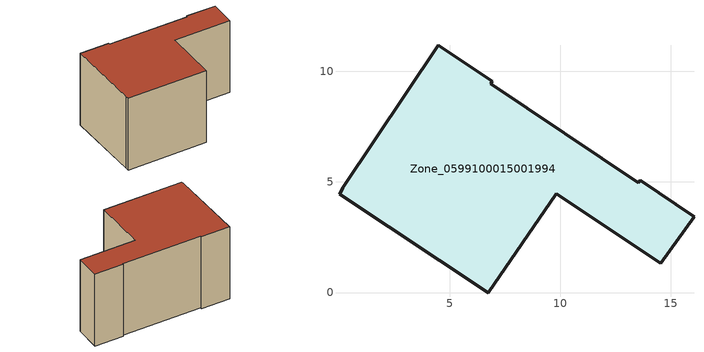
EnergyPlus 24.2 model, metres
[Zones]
Zone_0599100015001994
 floor ground (C_G): 6.93,9.55 6.86,9.44 13.53,4.96 13.62,5.07 16.05,3.42 14.54,1.33 9.82,4.47 6.76,0 0.03,4.45 0.18,4.74 4.5,11.17 z0.86
 wall outside (C_F): 6.93,9.55 4.5,11.17 0.18,4.74 0.03,4.45 6.76,0 9.82,4.47 14.54,1.33 16.05,3.42 13.62,5.07 13.53,4.96 6.86,9.44 6.93,9.55 z0.86:8.6
 roof outside (C_R): 6.86,9.44 6.93,9.55 4.5,11.17 0.18,4.74 0.03,4.45 6.76,0 9.82,4.47 14.54,1.33 16.05,3.42 13.62,5.07 13.53,4.96 z8.6
[BUILDING]
Pand.0599100015001994: North Axis=0; Terrain=City; Loads Convergence Tolerance Value=0.04; Temperature Convergence Tolerance Value=0.4; Solar Distribution=FullExterior; Maximum Number of Warmup Days=25; Minimum Number of Warmup Days=1
[Site:Location]
Rotterdam.The.Hague.AP_ZH_NLD Design_Conditions: Latitude=51.96; Longitude=4.45; Time Zone=1; Elevation=-4.5
[SITE:GROUNDTEMPERATURE:BUILDINGSURFACE]
18, 18, 18, 18, 18, 18, 18, 18, 18, 18, 18, 18
[MATERIAL] Thermal Absorptance=0.9; Solar Absorptance=0.7; Visible Absorptance=0.7
Name | Roughness | Thickness | Conductivity | Density | Specific Heat
G.TC.1965-1974 | MediumSmooth | 0.15 | 0.882353 | 540 | 1210
F.TC.1965-1974 | Rough | 0.3 | 0.697674 | 1920 | 840
R.TC.1965-1974 | MediumRough | 0.2 | 0.232558 | 1500 | 1000
[CONSTRUCTION]
C_G: G.TC.1965-1974
C_F: F.TC.1965-1974
C_R: R.TC.1965-1974
[ZONE]
Zone_0599100015001994: Type=1; Multiplier=1; Ceiling Height=Autocalculate; Volume=Autocalculate; Floor Area=autocalculate; Part of Total Floor Area=Yes
[ZONEINFILTRATION:DESIGNFLOWRATE]
Infil_Zone_0599100015001994: Zone or ZoneList or Space or SpaceList=Zone_0599100015001994; Schedule=AlwaysOn; Design Flow Rate Calculation Method=Flow/Area; Flow Rate per Floor Area=0.003; Constant Term Coefficient=1; Temperature Term Coefficient=0; Velocity Term Coefficient=0; Velocity Squared Term Coefficient=0
[HVACTEMPLATE:ZONE:IDEALLOADSAIRSYSTEM]
Zone_0599100015001994: Maximum Heating Supply Air Temperature=50; Minimum Cooling Supply Air Temperature=13; Maximum Heating Supply Air Humidity Ratio=0.0156; Minimum Cooling Supply Air Humidity Ratio=0.0077; Heating Limit=NoLimit; Cooling Limit=NoLimit; Dehumidification Control Type=ConstantSensibleHeatRatio; Cooling Sensible Heat Ratio=0.7; Dehumidification Setpoint=60; Humidification Control Type=None; Humidification Setpoint=30; Outdoor Air Method=None; Outdoor Air Flow Rate per Person=0.00944; Outdoor Air Flow Rate per Zone Floor Area=0; Outdoor Air Flow Rate per Zone=0; Demand Controlled Ventilation Type=None; Outdoor Air Economizer Type=NoEconomizer; Heat Recovery Type=None; Sensible Heat Recovery Effectiveness=0.7; Latent Heat Recovery Effectiveness=0.65
[ZONECONTROL:THERMOSTAT]
ThermostatControl_Zone_0599100015001994: Zone or ZoneList=Zone_0599100015001994; Control Type Schedule=DualSetpointControlType; Control 1=Thermostat_Zone_0599100015001994; Temperature Difference Between Cutout And Setpoint=0
[THERMOSTATSETPOINT:DUALSETPOINT]
Thermostat_Zone_0599100015001994: Heating Setpoint Temperature Schedule=HeatingSetpoint_Zone_0599100015001994; Cooling Setpoint Temperature Schedule=CoolingSetpoint_Zone_0599100015001994
[SCHEDULE:COMPACT]
HeatingSetpoint_Zone_0599100015001994: Through: 12/31, For: AllDays, Until: 24:00, 21
CoolingSetpoint_Zone_0599100015001994: Through: 12/31, For: AllDays, Until: 24:00, 24
DualSetpointControlType: Through: 12/31, For: AllDays, Until: 24:00, 4
AlwaysOn: Through: 12/31, For: AllDays, Until: 24:00, 1
